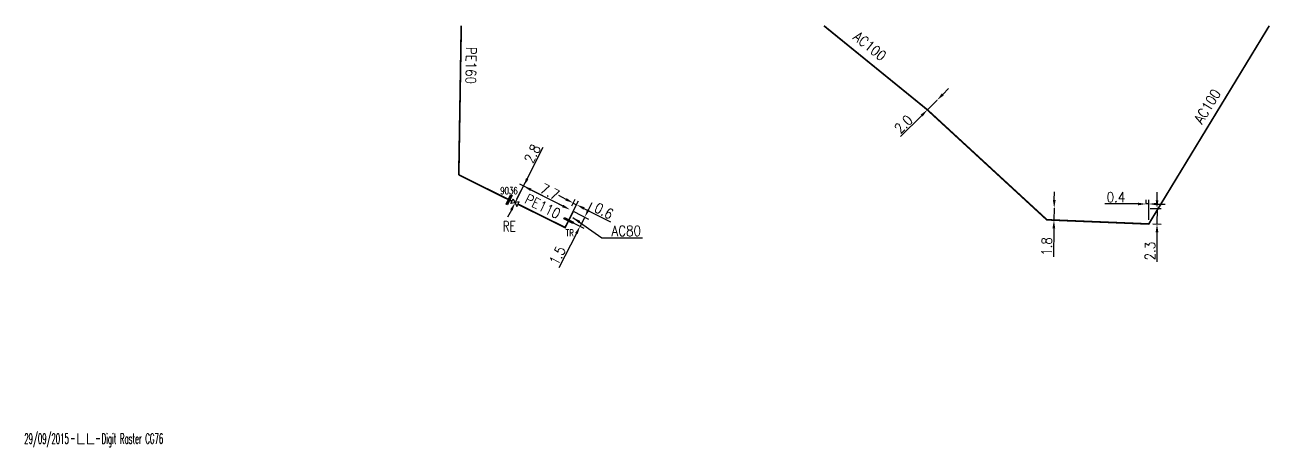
# Model space of a CAD drawing. Header units: millimetres. Extents: x 113011 to 114001, y 124000 to 125001.
# Drawn here: x 113402.5 to 113585.4, y 124938.1 to 125000.1 of the extents above; entities that cross this region are included whole.
import ezdxf
from ezdxf.enums import TextEntityAlignment as Align

# ---------------------------------------------------------------- set-up
doc = ezdxf.new("R2010")
doc.units = ezdxf.units.MM
doc.header["$PDMODE"] = 34
doc.linetypes.add('L_25_AP', pattern=[2000, 1000, 1000])
doc.linetypes.add('L_25_PE', pattern=[2000, 1000, 1000])
doc.layers.get('0').update_dxf_attribs({"linetype": 'CONTINUOUS'})
doc.layers.get('Defpoints').update_dxf_attribs({"linetype": 'CONTINUOUS'})
for name, color, linetype in [('L_150', 1, 'CONTINUOUS'), ('L_300', 7, 'CONTINUOUS'), ('L_340', 7, 'CONTINUOUS'), ('L_910', 7, 'CONTINUOUS')]:
    doc.layers.add(name, color=color, linetype=linetype)
doc.styles.add('G_ROMANS', font='ROMANS.SHX', dxfattribs={"width": 0.75})
doc.styles.get("Standard").update_dxf_attribs({"font": 'romans.shx', "width": 0.85})
doc.dimstyles.get("Standard").update_dxf_attribs({"dimtxt": 1.5, "dimasz": 1.2, "dimexe": 0.625, "dimexo": 0.625, "dimgap": 0.25, "dimtad": 1, "dimdec": 1, "dimzin": 0, "dimdsep": 46, "dimtxsty": 'Standard', "dimcen": -0.5, "dimadec": 0, "dimazin": 0, "dimtfac": 1, "dimtdec": 1, "dimtmove": 0, "dimatfit": 3, "dimfxl": 0, "dimtolj": 1, "dimtzin": 0, "dimarcsym": 0})

# ---------------------------------------------------------------- blocks, each defined once
blk = doc.blocks.new('*D223')
at = {"layer": 'Defpoints', "color": 0, "linetype": 'Continuous', "transparency": 16777216}
for p in [(113535.08, 124987.65), (113536.5, 124989.07), (113536.5, 124989.07)]:
    blk.add_point(p, dxfattribs=at)
at = {"layer": 'L_150', "color": 0, "linetype": 'Continuous', "lineweight": -2, "transparency": 16777216}
for p, q in [((113537.35, 124989.92), (113538.19, 124990.77)), ((113536.5, 124989.07), (113535.08, 124987.65)), ((113534.24, 124986.8), (113531.15, 124983.71))]:
    blk.add_line(p, q, dxfattribs=at)
at = {"layer": 'L_150', "color": 0, "linetype": 'Continuous', "transparency": 16777216}
for points in [[(113537.2, 124990.06), (113537.49, 124989.78), (113536.5, 124989.07)], [(113534.09, 124986.95), (113534.38, 124986.66), (113535.08, 124987.65)]]:
    blk.add_solid(points, dxfattribs=at)
at = {"layer": 'L_150', "color": 0, "linetype": 'Continuous', "transparency": 16777216, "insert": (113531.56, 124985.54), "char_height": 1.5, "attachment_point": 5, "rotation": 45.0358}
blk.add_mtext('\\A1;2.0', dxfattribs=at)
blk = doc.blocks.new('*D224')
at = {"layer": 'Defpoints', "color": 0, "linetype": 'Continuous', "transparency": 16777216}
for p in [(113553.7, 124973.19), (113553.7, 124973.19), (113553.67, 124971.44)]:
    blk.add_point(p, dxfattribs=at)
at = {"layer": 'L_150', "color": 0, "linetype": 'Continuous', "lineweight": -2, "transparency": 16777216}
for p, q in [((113553.72, 124974.39), (113553.73, 124975.59)), ((113553.7, 124973.19), (113553.67, 124971.44)), ((113553.65, 124970.24), (113553.59, 124966.05))]:
    blk.add_line(p, q, dxfattribs=at)
at = {"layer": 'L_150', "color": 0, "linetype": 'Continuous', "transparency": 16777216}
for points in [[(113553.52, 124974.39), (113553.92, 124974.39), (113553.7, 124973.19)], [(113553.45, 124970.24), (113553.85, 124970.24), (113553.67, 124971.44)]]:
    blk.add_solid(points, dxfattribs=at)
at = {"layer": 'L_150', "color": 0, "linetype": 'Continuous', "transparency": 16777216, "insert": (113552.61, 124967.56), "char_height": 1.5, "attachment_point": 5, "rotation": 89.1432}
blk.add_mtext('\\A1;1.8', dxfattribs=at)
blk = doc.blocks.new('*D225')
at = {"layer": 'Defpoints', "color": 0, "linetype": 'Continuous', "transparency": 16777216}
for p in [(113567.19, 124973.17), (113568.81, 124973.16), (113567.59, 124970.87)]:
    blk.add_point(p, dxfattribs=at)
at = {"layer": 'L_150', "color": 0, "linetype": 'Continuous', "lineweight": -2, "transparency": 16777216}
for p, q in [((113568.81, 124974.36), (113568.81, 124975.56)), ((113567.82, 124973.17), (113569.43, 124973.16)), ((113568.81, 124973.16), (113568.8, 124970.86)), ((113568.21, 124970.87), (113569.43, 124970.86)), ((113568.8, 124969.66), (113568.79, 124965.29))]:
    blk.add_line(p, q, dxfattribs=at)
at = {"layer": 'L_150', "color": 0, "linetype": 'Continuous', "transparency": 16777216}
for points in [[(113568.61, 124974.36), (113569.01, 124974.36), (113568.81, 124973.16)], [(113568.6, 124969.66), (113569, 124969.66), (113568.8, 124970.86)]]:
    blk.add_solid(points, dxfattribs=at)
at = {"layer": 'L_150', "color": 0, "linetype": 'Continuous', "transparency": 16777216, "insert": (113567.79, 124966.88), "char_height": 1.5, "attachment_point": 5, "rotation": 89.902}
blk.add_mtext('\\A1;2.3', dxfattribs=at)
blk = doc.blocks.new('*D226')
at = {"layer": 'Defpoints', "color": 0, "linetype": 'Continuous', "transparency": 16777216}
for p in [(113567.19, 124973.81), (113567.19, 124973.17), (113567.59, 124970.87)]:
    blk.add_point(p, dxfattribs=at)
at = {"layer": 'L_150', "color": 0, "linetype": 'Continuous', "lineweight": -2, "transparency": 16777216}
for p, q in [((113565.99, 124973.81), (113561.16, 124973.82)), ((113567.19, 124973.79), (113567.19, 124974.43)), ((113567.59, 124973.81), (113567.19, 124973.81)), ((113567.59, 124971.49), (113567.59, 124974.43)), ((113568.79, 124973.8), (113569.99, 124973.8))]:
    blk.add_line(p, q, dxfattribs=at)
at = {"layer": 'L_150', "color": 0, "linetype": 'Continuous', "transparency": 16777216}
for points in [[(113565.99, 124974.01), (113565.99, 124973.61), (113567.19, 124973.81)], [(113568.79, 124974), (113568.79, 124973.6), (113567.59, 124973.81)]]:
    blk.add_solid(points, dxfattribs=at)
at = {"layer": 'L_150', "color": 0, "linetype": 'Continuous', "transparency": 16777216, "insert": (113562.78, 124974.81), "char_height": 1.5, "attachment_point": 5, "rotation": 359.8881}
blk.add_mtext('\\A1;0.4', dxfattribs=at)
blk = doc.blocks.new('*D227')
at = {"layer": 'Defpoints', "color": 0, "linetype": 'Continuous', "transparency": 16777216}
for p in [(113482.59, 124972.98), (113483.08, 124973.95), (113482.4, 124971.39)]:
    blk.add_point(p, dxfattribs=at)
at = {"layer": 'L_340', "color": 0, "linetype": 'Continuous', "lineweight": -2, "transparency": 16777216}
for p, q in [((113482.01, 124974.49), (113480.94, 124975.04)), ((113482.68, 124971.95), (113483.86, 124974.26)), ((113482.87, 124973.53), (113483.37, 124974.51)), ((113483.08, 124973.95), (113483.57, 124973.7)), ((113484.64, 124973.16), (113488.54, 124971.18))]:
    blk.add_line(p, q, dxfattribs=at)
at = {"layer": 'L_340', "color": 0, "linetype": 'Continuous', "transparency": 16777216}
for points in [[(113482.1, 124974.67), (113481.92, 124974.32), (113483.08, 124973.95)], [(113484.73, 124973.34), (113484.55, 124972.98), (113483.57, 124973.7)]]:
    blk.add_solid(points, dxfattribs=at)
at = {"layer": 'L_340', "color": 0, "linetype": 'Continuous', "transparency": 16777216, "insert": (113487.58, 124972.79), "char_height": 1.5, "attachment_point": 5, "rotation": 333.0565}
blk.add_mtext('\\A1;0.6', dxfattribs=at)
blk = doc.blocks.new('*D228')
at = {"layer": 'Defpoints', "color": 0, "linetype": 'Continuous', "transparency": 16777216}
for p in [(113482.59, 124972.98), (113482.4, 124971.39), (113484.75, 124971.88)]:
    blk.add_point(p, dxfattribs=at)
at = {"layer": 'L_340', "color": 0, "linetype": 'Continuous', "lineweight": -2, "transparency": 16777216}
for p, q in [((113485.3, 124972.95), (113485.84, 124974.02)), ((113483.14, 124972.69), (113485.31, 124971.59)), ((113484.75, 124971.88), (113484.07, 124970.54)), ((113483.53, 124969.47), (113480.97, 124964.43)), ((113482.95, 124971.11), (113484.63, 124970.26))]:
    blk.add_line(p, q, dxfattribs=at)
at = {"layer": 'L_340', "color": 0, "linetype": 'Continuous', "transparency": 16777216}
for points in [[(113485.12, 124973.04), (113485.47, 124972.86), (113484.75, 124971.88)], [(113483.35, 124969.56), (113483.71, 124969.38), (113484.07, 124970.54)]]:
    blk.add_solid(points, dxfattribs=at)
at = {"layer": 'L_340', "color": 0, "linetype": 'Continuous', "transparency": 16777216, "insert": (113480.75, 124966.22), "char_height": 1.5, "attachment_point": 5, "rotation": 63.0565}
blk.add_mtext('\\A1;1.5', dxfattribs=at)
blk = doc.blocks.new('*D229')
at = {"layer": 'Defpoints', "color": 0, "linetype": 'Continuous', "transparency": 16777216}
for p in [(113474.52, 124973.99), (113482.59, 124972.98), (113482.59, 124972.98)]:
    blk.add_point(p, dxfattribs=at)
at = {"layer": 'L_300', "color": 0, "linetype": 'Continuous', "lineweight": -2, "transparency": 16777216}
for p, q in [((113474.8, 124974.55), (113476.05, 124977)), ((113476.84, 124975.9), (113481.52, 124973.52))]:
    blk.add_line(p, q, dxfattribs=at)
at = {"layer": 'L_300', "color": 0, "linetype": 'Continuous', "transparency": 16777216}
for points in [[(113476.93, 124976.08), (113476.75, 124975.72), (113475.77, 124976.44)], [(113481.61, 124973.7), (113481.43, 124973.34), (113482.59, 124972.98)]]:
    blk.add_solid(points, dxfattribs=at)
at = {"layer": 'L_300', "color": 0, "linetype": 'Continuous', "transparency": 16777216, "insert": (113479.63, 124975.6), "char_height": 1.5, "attachment_point": 5, "rotation": 333.0565}
blk.add_mtext('\\A1;7.7', dxfattribs=at)
blk = doc.blocks.new('*D230')
at = {"layer": 'Defpoints', "color": 0, "linetype": 'Continuous', "transparency": 16777216}
for p in [(113475.77, 124976.44), (113474.52, 124973.99), (113482.59, 124972.98)]:
    blk.add_point(p, dxfattribs=at)
at = {"layer": 'L_300', "color": 0, "linetype": 'Continuous', "lineweight": -2, "transparency": 16777216}
for p, q in [((113476.31, 124977.51), (113478.67, 124982.16)), ((113482.03, 124973.26), (113475.21, 124976.73)), ((113474.52, 124973.99), (113475.77, 124976.44)), ((113473.98, 124972.92), (113473.43, 124971.85))]:
    blk.add_line(p, q, dxfattribs=at)
at = {"layer": 'L_300', "color": 0, "linetype": 'Continuous', "transparency": 16777216}
for points in [[(113476.13, 124977.6), (113476.49, 124977.42), (113475.77, 124976.44)], [(113473.8, 124973.01), (113474.16, 124972.83), (113474.52, 124973.99)]]:
    blk.add_solid(points, dxfattribs=at)
at = {"layer": 'L_300', "color": 0, "linetype": 'Continuous', "transparency": 16777216, "insert": (113477.06, 124981.2), "char_height": 1.5, "attachment_point": 5, "rotation": 63.0565}
blk.add_mtext('\\A1;2.8', dxfattribs=at)
blk = doc.blocks.new('L_300_03')
at = {"color": 0, "linetype": 'Continuous', "flags": 128}
blk.add_lwpolyline([(-0.5, 0.38), (0.5, -0.38), (0.5, 0.38), (-0.5, -0.38), (-0.5, 0.38)], dxfattribs=at)
at = {"color": 0, "linetype": 'Continuous', "width": 0.75}
blk.add_attdef('NUM', text='', height=1, dxfattribs=at).set_placement((0, 1.67), align=Align.MIDDLE_CENTER)
at = {"color": 0, "linetype": 'Continuous', "width": 0.75, "flags": 3}
for tag, p in [('DEF_LEG', (0, -5)), ('DEF_COUP', (0, -7.5)), ('DEF_TYPE', (0, -10))]:
    blk.add_attdef(tag, text='', height=1.2, dxfattribs=at).set_placement(p, align=Align.MIDDLE)
blk = doc.blocks.new('L_340_21')
at = {"linetype": 'Continuous'}
blk.add_hatch(color=0, dxfattribs=at).paths.add_polyline_path([(0.125, 0.75), (-0.125, 0.75), (-0.125, -0.75), (0.125, -0.75)])
at = {"color": 0, "linetype": 'Continuous'}
blk.add_lwpolyline([(-0.125, 0.75), (0.125, 0.75), (0.125, -0.75), (-0.125, -0.75)], close=True, dxfattribs=at)
at = {"color": 0, "linetype": 'Continuous', "style": 'G_ROMANS', "width": 0.75}
for tag, height, flags, p in [('RE', 1.5, 8, (0, 3)), ('DEF_LEG', 1.2, 3, (0, -5)), ('DEF_COUP', 1.2, 3, (0, -7.5)), ('DEF_TYPE', 1.2, 3, (0, -10))]:
    blk.add_attdef(tag, text='', height=height, dxfattribs=dict(at, flags=flags)).set_placement(p, align=Align.MIDDLE)
blk = doc.blocks.new('GIS_MODF')
at = {"color": 0, "linetype": 'Continuous', "flags": 128}
for points in [[(-2.18, -0.01), (-1.68, -0.01)], [(1.52, -0.01), (2.02, -0.01)]]:
    blk.add_lwpolyline(points, dxfattribs=at)
at = {"color": 0, "linetype": 'Continuous', "width": 0.5}
blk.add_attdef('DATE', text='', height=1.5, dxfattribs=at).set_placement((-2.5, -0.8), align=Align.RIGHT)
at = {"color": 0, "linetype": 'Continuous', "width": 1.771291}
blk.add_attdef('USER', text='', height=1.5, dxfattribs=at).set_placement((-1.51, -0.8), (1.28, -0.8), align=Align.FIT)
at = {"color": 0, "linetype": 'Continuous', "width": 0.5}
blk.add_attdef('DESC', (2.29, -0.8), '', height=1.5, dxfattribs=at)
blk = doc.blocks.new('L_340_19')
at = {"linetype": 'Continuous'}
blk.add_hatch(color=0, dxfattribs=at).paths.add_polyline_path([(0.12, 0.75), (-0.12, 0.75), (-0.12, -0.75), (0.12, -0.75)])
at = {"color": 0, "linetype": 'Continuous'}
blk.add_lwpolyline([(-0.12, 0.75), (0.12, 0.75), (0.12, -0.75), (-0.12, -0.75)], close=True, dxfattribs=at)
at = {"color": 0, "linetype": 'Continuous', "width": 0.75}
for tag, height, flags, p in [('TR', 1, 8, (0, 1.98)), ('DEF_LEG', 1.2, 3, (0, -5)), ('DEF_COUP', 1.2, 3, (0, -7.5)), ('DEF_TYPE', 1.2, 3, (0, -10))]:
    blk.add_attdef(tag, text='', height=height, dxfattribs=dict(at, flags=flags)).set_placement(p, align=Align.MIDDLE)

msp = doc.modelspace()

# ---------------------------------------------------------------- linework, layer by layer
at = {"layer": 'L_150', "linetype": 'L_25_PE', "const_width": 0.25, "flags": 128}
msp.add_lwpolyline([(113466.62, 125000.01), (113466.26, 124978.23, 0.265051), (113466.4, 124978.02), (113474.07, 124974.21)], format="xyb", dxfattribs=at)
at = {"layer": 'L_150', "linetype": 'L_25_AP', "const_width": 0.25, "flags": 128}
msp.add_lwpolyline([(113585.29, 125000), (113567.59, 124970.87), (113567.59, 124970.87), (113553.67, 124971.44), (113552.62, 124971.49), (113535.08, 124987.65), (113519.89, 125000)], dxfattribs=at)
at = {"layer": 'L_150', "linetype": 'L_25_PE', "const_width": 0.25, "flags": 128}
msp.add_lwpolyline([(113474.97, 124973.77), (113474.97, 124973.77), (113481.87, 124970.35), (113482.4, 124971.39)], dxfattribs=at)
at = {"layer": 'L_150', "linetype": 'L_25_AP', "ltscale": 0.5, "const_width": 0.25, "flags": 128}
msp.add_lwpolyline([(113482.4, 124971.39), (113483.07, 124972.73)], dxfattribs=at)

# ---------------------------------------------------------------- block references
at = {"layer": 'L_300'}
ref = msp.add_blockref('L_300_03', (113474.52, 124973.99), dxfattribs=dict(at, rotation=333.6055001652469))
ref.add_attrib('NUM', '9036', dxfattribs={"layer": '0', "color": 0, "linetype": 'Continuous', "height": 1, "width": 0.75}).set_placement((113473.63, 124975.77), align=Align.MIDDLE_CENTER)
at = {"layer": 'L_340'}
ref = msp.add_blockref('L_340_21', (113473.65, 124974.42), dxfattribs=dict(at, rotation=333.6055001659688))
ref.add_attrib('RE', 'RE', dxfattribs={"layer": '0', "color": 0, "linetype": 'Continuous', "height": 1.5, "style": 'G_ROMANS', "width": 0.75}).set_placement((113473.67, 124970.54), align=Align.MIDDLE)
at = {"layer": 'L_340', "ltscale": 0.5}
ref = msp.add_blockref('L_340_19', (113482.4, 124971.39), dxfattribs=dict(at, rotation=63.40522709357901))
ref.add_attrib('TR', 'TR', dxfattribs={"layer": '0', "color": 0, "linetype": 'Continuous', "height": 1, "width": 0.75}).set_placement((113482.55, 124969.56), align=Align.MIDDLE)
at = {"layer": 'L_910', "linetype": 'Continuous'}
ref = msp.add_blockref('GIS_MODF', (113411.5, 124939.37), dxfattribs=at)
ref.add_attrib('DATE', '29/09/2015', dxfattribs={"layer": '0', "color": 0, "linetype": 'Continuous', "height": 1.5, "width": 0.5}).set_placement((113409, 124938.57), align=Align.RIGHT)
ref.add_attrib('USER', 'LL', dxfattribs={"layer": '0', "color": 0, "linetype": 'Continuous', "height": 1.5, "width": 1.180861}).set_placement((113409.99, 124938.57), (113412.77, 124938.57), align=Align.FIT)
ref.add_attrib('DESC', 'Digit Raster CG76', (113413.79, 124938.57), dxfattribs={"layer": '0', "color": 0, "linetype": 'Continuous', "height": 1.5, "width": 0.5})

# ---------------------------------------------------------------- texts
at = {"layer": 'L_150', "linetype": 'Continuous', "width": 0.85}
for s, rotation, p in [('AC100', 320.9102, (113524.06, 124998.13)), ('PE160', 269.0576, (113467.35, 124996.92)), ('AC100', 58.7188, (113575.43, 124985.46)), ('PE110', 333.6055, (113475.8, 124974.01))]:
    msp.add_text(s, height=1.5, rotation=rotation, dxfattribs=at).set_placement(p)
at = {"layer": 'L_150', "linetype": 'Continuous', "ltscale": 0.5, "insert": (113488.7, 124969.1), "char_height": 1.5, "attachment_point": 7}
msp.add_mtext('\\A1;AC80', dxfattribs=at)

# ---------------------------------------------------------------- dimensions: what is measured, and where the dimension line sits
at = {"layer": 'L_150', "linetype": 'Continuous'}
for base, p1, p2, angle, picture, middle in [((113536.5, 124989.07), (113535.08, 124987.65), (113536.5, 124989.07), 225.0358, '*D223', (113532.27, 124984.83)), ((113553.7, 124973.19), (113553.67, 124971.44), (113553.7, 124973.19), 269.1432, '*D224', (113553.61, 124967.55)), ((113567.19, 124973.81), (113567.59, 124970.87), (113567.19, 124973.17), 359.8881, '*D226', (113562.78, 124973.81)), ((113568.81, 124973.16), (113567.59, 124970.87), (113567.19, 124973.17), 269.902, '*D225', (113568.79, 124966.88))]:
    dim = msp.add_linear_dim(base=base, p1=p1, p2=p2, angle=angle, dimstyle='Standard', dxfattribs=at)
    dim.commit()
    dim.dimension.update_dxf_attribs({"geometry": picture, "text_midpoint": middle, "dimtype": 160})
at = {"layer": 'L_300', "linetype": 'Continuous'}
for base, p1, p2, angle, picture, middle in [((113475.77, 124976.44), (113474.52, 124973.99), (113482.59, 124972.98), 243.0565, '*D230', (113477.96, 124980.75)), ((113482.58690956, 124972.97617001), (113474.52123126, 124973.99097719), (113482.58690956, 124972.97617001), 153.05649312, '*D229', (113479.17709907, 124974.70932247))]:
    dim = msp.add_linear_dim(base=base, p1=p1, p2=p2, angle=angle, dimstyle='Standard', dxfattribs=at)
    dim.commit()
    dim.dimension.update_dxf_attribs({"geometry": picture, "text_midpoint": middle, "dimtype": 160})
at = {"layer": 'L_340', "linetype": 'Continuous'}
for base, p1, p2, angle, picture, middle in [((113483.0821, 124973.9504), (113482.3975, 124971.3898), (113482.5869, 124972.9762), 333.0565, '*D227', (113487.1255, 124971.8952)), ((113484.75, 124971.88), (113482.4, 124971.39), (113482.59, 124972.98), 243.0565, '*D228', (113481.64, 124965.76))]:
    dim = msp.add_linear_dim(base=base, p1=p1, p2=p2, angle=angle, dimstyle='Standard', dxfattribs=at)
    dim.commit()
    dim.dimension.update_dxf_attribs({"geometry": picture, "text_midpoint": middle, "dimtype": 160})

# ---------------------------------------------------------------- leaders
at = {"layer": 'L_150', "linetype": 'Continuous', "ltscale": 0.5, "annotation_type": 0, "has_hookline": 1, "hookline_direction": 0, "text_width": 4.55}
msp.add_leader([(113483, 124971.84), (113487.25, 124968.85), (113488.45, 124968.85)], dimstyle='Standard', dxfattribs=at)

doc.saveas('drawing.dxf')
